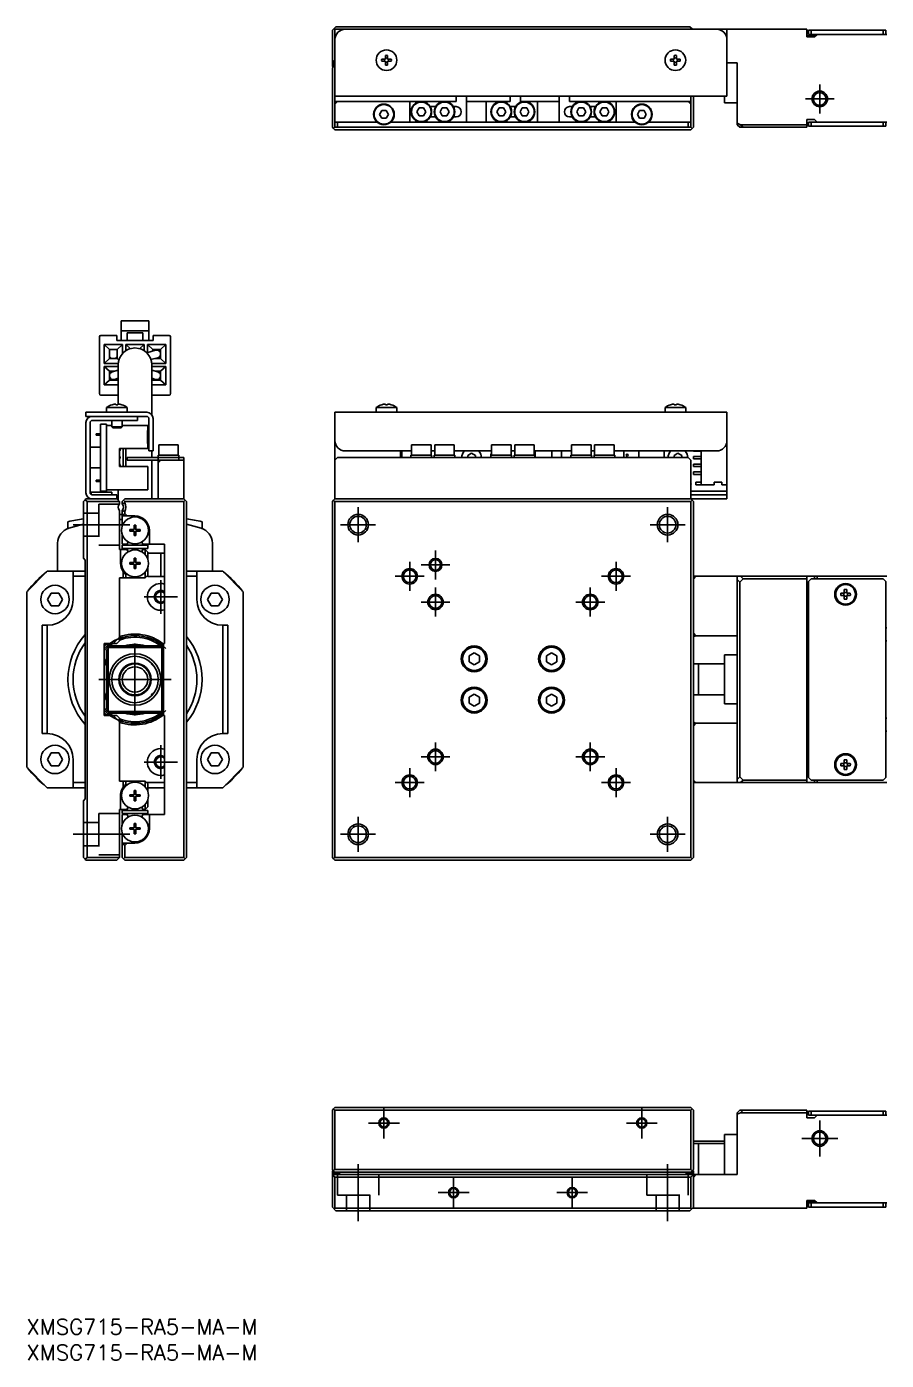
# Model space of a CAD drawing. Extents: x 0 to 782, y -8 to 262.
# Drawn here: x 0 to 166.7, y -8 to 250.5 of the extents above; entities that cross this region are included whole.
import ezdxf

# ---------------------------------------------------------------- set-up
doc = ezdxf.new("R2010")
doc.units = 0
doc.header["$LTSCALE"] = 0.5
doc.linetypes.add('CENTER', pattern=[50.8, 31.75, -6.35, 6.35, -6.35])
doc.linetypes.add('DASHED', pattern=[19.05, 12.7, -6.35])
for name, color, linetype in [('MSM_CENTER', 1, 'CENTER'), ('MSM_CONTINUOUS', 7, 'CONTINUOUS'), ('MSM_DASHED', 4, 'DASHED'), ('MSM_NARROW', 5, 'CONTINUOUS'), ('MSM_PART_NUMBER', 7, 'CONTINUOUS')]:
    doc.layers.add(name, color=color, linetype=linetype)
doc.styles.get("Standard").update_dxf_attribs({"font": 'txt.shx', "height": 1, "bigfont": 'bigfont.shx'})

# ---------------------------------------------------------------- blocks, each defined once
blk = doc.blocks.new('*U2')
at = {"layer": 'MSM_PART_NUMBER'}
blk.add_text('XMSG715-RA5-MA-M', height=3, dxfattribs=at).set_placement((0, -3))
blk = doc.blocks.new('*U3')
at = {"layer": 'MSM_PART_NUMBER'}
blk.add_text('XMSG715-RA5-MA-M', height=3, dxfattribs=at).set_placement((0, -8))

msp = doc.modelspace()

# ---------------------------------------------------------------- linework, layer by layer
at = {"layer": 'MSM_CENTER'}
for p, q in [((153.76, 233.7), (153.76, 239.3)), ((150.96, 236.5), (156.56, 236.5)), ((64.26, 150.57), (64.26, 157.37)), ((124.26, 150.57), (124.26, 157.37)), ((20, 153.97), (9, 153.97)), ((60.86, 153.97), (67.66, 153.97)), ((120.86, 153.97), (127.66, 153.97)), ((79.26, 143.37), (79.26, 148.97)), ((74.26, 141.17), (74.26, 146.77)), ((76.46, 146.17), (82.06, 146.17)), ((114.26, 141.17), (114.26, 146.77)), ((26, 136.72), (26, 143.22)), ((71.46, 143.97), (77.06, 143.97)), ((111.46, 143.97), (117.06, 143.97)), ((22.75, 139.97), (29.25, 139.97)), ((79.26, 136.17), (79.26, 141.77)), ((109.26, 136.17), (109.26, 141.77)), ((76.46, 138.97), (82.06, 138.97)), ((106.46, 138.97), (112.06, 138.97)), ((21, 116.97), (21, 130.97)), ((14, 123.97), (28, 123.97)), ((26, 104.72), (26, 111.22)), ((79.26, 106.17), (79.26, 111.77)), ((109.26, 106.17), (109.26, 111.77)), ((76.46, 108.97), (82.06, 108.97)), ((106.46, 108.97), (112.06, 108.97)), ((22.75, 107.97), (29.25, 107.97)), ((74.26, 101.17), (74.26, 106.77)), ((114.26, 101.17), (114.26, 106.77)), ((71.46, 103.97), (77.06, 103.97)), ((111.46, 103.97), (117.06, 103.97)), ((64.26, 90.57), (64.26, 97.37)), ((124.26, 90.57), (124.26, 97.37)), ((20, 93.97), (9, 93.97)), ((60.86, 93.97), (67.66, 93.97)), ((120.86, 93.97), (127.66, 93.97)), ((69.26, 41), (69.26, 35)), ((119.26, 41), (119.26, 35)), ((66.26, 38), (72.26, 38)), ((116.26, 38), (122.26, 38)), ((153.76, 31.5), (153.76, 38.5)), ((150.26, 35), (157.26, 35)), ((64.26, 19), (64.26, 30)), ((124.26, 30), (124.26, 19)), ((82.76, 27.5), (82.76, 21.5)), ((105.76, 27.5), (105.76, 21.5)), ((79.76, 24.5), (85.76, 24.5)), ((102.76, 24.5), (108.76, 24.5))]:
    msp.add_line(p, q, dxfattribs=at)
at = {"layer": 'MSM_CONTINUOUS'}
for p, q in [((59.96, 250.5), (59.26, 249.8)), ((59.26, 249.8), (59.26, 242.8)), ((59.76, 250), (59.61, 250.15)), ((59.76, 231), (59.76, 250)), ((59.76, 250), (151.26, 250)), ((59.96, 250.5), (128.56, 250.5)), ((129.06, 250), (128.56, 250.5)), ((128.91, 250.15), (128.76, 250)), ((135.76, 250), (135.76, 237)), ((151.26, 250), (151.26, 248.5)), ((153.01, 248.75), (151.26, 248.75)), ((151.26, 248.5), (152.76, 248.5)), ((151.56, 249), (151.56, 249.8)), ((151.56, 249.8), (166.56, 249.8)), ((166.76, 249), (151.56, 249)), ((152.06, 249.8), (152.06, 249)), ((153.26, 249), (152.76, 248.5)), ((166.06, 249), (166.06, 249.8)), ((166.56, 249.8), (166.56, 249)), ((59.26, 243.5), (59.76, 244)), ((59.76, 243.5), (59.26, 243.5)), ((59.26, 243.3), (59.76, 243.3)), ((59.76, 243), (59.26, 242.5)), ((59.76, 243.1), (59.66, 243.1)), ((68.83, 244.2), (69.56, 244.2)), ((69.56, 243.8), (68.83, 243.8)), ((69.56, 244.2), (69.56, 244.93)), ((69.56, 243.07), (69.56, 243.8)), ((69.96, 244.93), (69.96, 244.2)), ((69.96, 244.2), (70.69, 244.2)), ((69.96, 243.8), (69.96, 243.07)), ((70.69, 243.8), (69.96, 243.8)), ((124.83, 244.2), (125.56, 244.2)), ((125.56, 243.8), (124.83, 243.8)), ((125.56, 244.2), (125.56, 244.93)), ((125.56, 243.07), (125.56, 243.8)), ((125.96, 244.93), (125.96, 244.2)), ((125.96, 244.2), (126.69, 244.2)), ((125.96, 243.8), (125.96, 243.07)), ((126.69, 243.8), (125.96, 243.8)), ((137.76, 243.5), (135.76, 243.5)), ((137.76, 231.5), (137.76, 243.5)), ((59.36, 242.7), (59.26, 242.8)), ((59.26, 231), (59.26, 242.5)), ((59.36, 242.6), (59.36, 242.8)), ((59.76, 242.5), (59.51, 242.75)), ((135.76, 237), (59.76, 237)), ((59.76, 235.5), (60.26, 236)), ((83.26, 236), (59.76, 236)), ((74.26, 232), (74.26, 236)), ((83.26, 236), (83.26, 237)), ((85.26, 237), (85.26, 232)), ((93.76, 236), (85.26, 236)), ((89.06, 236), (89.06, 232)), ((93.76, 236), (93.76, 237)), ((95.76, 237), (95.76, 236)), ((95.76, 236), (103.26, 236)), ((99.06, 232), (99.06, 236)), ((103.26, 237), (103.26, 232)), ((105.26, 237), (105.26, 236)), ((105.26, 236), (128.76, 236)), ((114.26, 232), (114.26, 236)), ((128.26, 236), (128.76, 235.5)), ((128.76, 237), (128.76, 231)), ((129.26, 237), (129.26, 231)), ((135.26, 235.75), (135.26, 237)), ((135.26, 235.75), (137.76, 235.75)), ((68.4, 233.5), (68.83, 234.25)), ((68.83, 232.75), (68.4, 233.5)), ((68.83, 234.25), (69.7, 234.25)), ((69.7, 232.75), (68.83, 232.75)), ((69.7, 234.25), (70.13, 233.5)), ((70.13, 233.5), (69.7, 232.75)), ((75.65, 234), (76.08, 234.75)), ((76.08, 233.25), (75.65, 234)), ((76.08, 234.75), (76.95, 234.75)), ((76.95, 233.25), (76.08, 233.25)), ((76.95, 234.75), (77.38, 234)), ((77.38, 234), (76.95, 233.25)), ((79.28, 235), (78.24, 235)), ((78.24, 233), (79.28, 233)), ((80.15, 234), (80.58, 234.75)), ((80.58, 233.25), (80.15, 234)), ((80.58, 234.75), (81.45, 234.75)), ((81.45, 233.25), (80.58, 233.25)), ((81.45, 234.75), (81.88, 234)), ((81.88, 234), (81.45, 233.25)), ((83.26, 235), (82.74, 235)), ((82.74, 233), (83.26, 233)), ((91.15, 234), (91.58, 234.75)), ((91.58, 233.25), (91.15, 234)), ((91.58, 234.75), (92.45, 234.75)), ((92.45, 233.25), (91.58, 233.25)), ((92.45, 234.75), (92.88, 234)), ((92.88, 234), (92.45, 233.25)), ((94.78, 235), (93.74, 235)), ((93.74, 233), (94.78, 233)), ((95.65, 234), (96.08, 234.75)), ((96.08, 233.25), (95.65, 234)), ((96.08, 234.75), (96.95, 234.75)), ((96.95, 233.25), (96.08, 233.25)), ((96.95, 234.75), (97.38, 234)), ((97.38, 234), (96.95, 233.25)), ((105.78, 235), (105.26, 235)), ((105.26, 233), (105.78, 233)), ((106.65, 234), (107.08, 234.75)), ((107.08, 233.25), (106.65, 234)), ((107.08, 234.75), (107.95, 234.75)), ((107.95, 233.25), (107.08, 233.25)), ((107.95, 234.75), (108.38, 234)), ((108.38, 234), (107.95, 233.25)), ((110.28, 235), (109.24, 235)), ((109.24, 233), (110.28, 233)), ((111.15, 234), (111.58, 234.75)), ((111.58, 233.25), (111.15, 234)), ((111.58, 234.75), (112.45, 234.75)), ((112.45, 233.25), (111.58, 233.25)), ((112.45, 234.75), (112.88, 234)), ((112.88, 234), (112.45, 233.25)), ((118.4, 233.5), (118.83, 234.25)), ((118.83, 232.75), (118.4, 233.5)), ((118.83, 234.25), (119.7, 234.25)), ((119.7, 232.75), (118.83, 232.75)), ((119.7, 234.25), (120.13, 233.5)), ((120.13, 233.5), (119.7, 232.75)), ((59.26, 231), (59.51, 230.75)), ((59.51, 230.75), (59.76, 231)), ((59.51, 230.75), (59.76, 230.5)), ((59.76, 232), (67.94, 232)), ((128.76, 231), (59.76, 231)), ((128.76, 230.5), (59.76, 230.5)), ((60.26, 232), (60.26, 231)), ((70.59, 232), (117.94, 232)), ((120.59, 232), (128.76, 232)), ((128.26, 231), (128.26, 232)), ((128.76, 231), (129.01, 230.75)), ((128.76, 230.5), (129.26, 231)), ((137.76, 231.81), (138.38, 231.5)), ((138.26, 231), (137.76, 231.5)), ((151.26, 231), (138.26, 231)), ((138.38, 231.5), (151.26, 231.5)), ((138.38, 231.5), (138.88, 231)), ((152.76, 232.5), (151.26, 232.5)), ((151.26, 232.5), (151.26, 231)), ((151.56, 231.2), (151.56, 232)), ((151.56, 232), (166.76, 232)), ((166.56, 231.2), (151.56, 231.2)), ((152.06, 232), (152.06, 231.2)), ((152.76, 232.5), (153.26, 232)), ((166.06, 231.2), (166.06, 232)), ((166.56, 232), (166.56, 231.2)), ((23.7, 193.47), (18.3, 193.47)), ((18.3, 193.47), (18.3, 189.67)), ((23.7, 191.56), (18.3, 191.56)), ((23.7, 193.47), (23.7, 189.67)), ((14.1, 190.37), (14.1, 179.37)), ((14.4, 190.67), (17.5, 190.67)), ((18.6, 188.87), (15, 188.87)), ((15, 188.87), (15, 185.22)), ((16.05, 187.92), (15, 188.87)), ((17.5, 190.67), (17.5, 189.67)), ((24.5, 189.67), (17.5, 189.67)), ((17.55, 187.92), (18.6, 188.87)), ((18.6, 187.17), (18.6, 188.87)), ((22.8, 188.87), (19.2, 188.87)), ((20.07, 188.09), (19.2, 188.87)), ((19.2, 188.87), (19.2, 187.68)), ((22.5, 191.17), (19.5, 191.17)), ((19.5, 189.67), (19.5, 191.17)), ((21.93, 188.09), (22.8, 188.87)), ((22.5, 189.67), (22.5, 191.17)), ((22.8, 187.68), (22.8, 188.87)), ((27, 188.87), (23.4, 188.87)), ((23.4, 188.87), (23.4, 187.32)), ((24.45, 187.92), (23.4, 188.87)), ((24.5, 189.67), (24.5, 190.67)), ((24.5, 190.67), (27.6, 190.67)), ((25.95, 187.92), (27, 188.87)), ((27, 185.22), (27, 188.87)), ((27.9, 179.37), (27.9, 190.37)), ((16.05, 186.17), (15, 185.22)), ((16.05, 187.92), (17.55, 187.92)), ((16.05, 187.92), (16.05, 186.17)), ((16.42, 186.17), (16.05, 186.55)), ((16.05, 186.17), (17.55, 186.17)), ((17.55, 186.55), (17.17, 186.17)), ((17.55, 186.17), (17.55, 187.92)), ((17.55, 186.17), (17.88, 185.88)), ((25, 187.77), (23.28, 187.29)), ((24.1, 185.96), (25.4, 186.33)), ((24.45, 187.62), (24.45, 187.92)), ((24.45, 187.92), (25.95, 187.92)), ((25.95, 186.17), (24.86, 186.17)), ((25.95, 186.55), (25.57, 186.17)), ((25.95, 186.17), (25.95, 187.92)), ((25.95, 186.17), (27, 185.22)), ((15, 185.22), (17.76, 185.22)), ((15, 184.62), (15, 181.07)), ((16.05, 183.72), (15, 184.62)), ((17.75, 184.62), (15, 184.62)), ((16.05, 183.72), (16.05, 181.97)), ((16.05, 183.72), (17.11, 183.72)), ((17.75, 183.91), (16.59, 183.57)), ((17.75, 184.97), (17.75, 177.36)), ((24.27, 186.01), (24.12, 185.88)), ((24.24, 185.22), (27, 185.22)), ((24.25, 175.31), (24.25, 184.97)), ((27, 184.62), (24.25, 184.62)), ((25.41, 183.57), (24.25, 183.91)), ((24.89, 183.72), (25.95, 183.72)), ((25.95, 183.72), (27, 184.62)), ((25.95, 181.97), (25.95, 183.72)), ((27, 181.07), (27, 184.62)), ((16.05, 181.97), (15, 181.07)), ((15, 181.07), (17.75, 181.07)), ((16.42, 181.97), (16.05, 182.35)), ((16.05, 181.97), (17.55, 181.97)), ((17.01, 182.13), (17.75, 182.35)), ((17.46, 182.26), (17.17, 181.97)), ((17.55, 181.97), (17.55, 182.29)), ((17.55, 181.97), (17.75, 181.8)), ((24.25, 182.35), (24.99, 182.13)), ((24.45, 181.97), (24.25, 181.8)), ((24.25, 181.07), (27, 181.07)), ((24.45, 182.29), (24.45, 181.97)), ((24.45, 181.97), (25.95, 181.97)), ((24.82, 181.97), (24.54, 182.26)), ((25.95, 182.35), (25.57, 181.97)), ((25.95, 181.97), (27, 181.07)), ((17.75, 179.07), (14.4, 179.07)), ((27.6, 179.07), (24.25, 179.07)), ((19.5, 176.67), (15.5, 176.67)), ((15.5, 176.67), (15.5, 175.77)), ((16.57, 177.23), (16.55, 177.23)), ((17.3, 177.23), (17.3, 177.36)), ((17.7, 177.23), (17.3, 177.23)), ((17.7, 177.36), (17.7, 177.23)), ((18.45, 177.23), (18.43, 177.23)), ((19.5, 175.77), (19.5, 176.67)), ((71.76, 176.67), (67.76, 176.67)), ((67.76, 176.67), (67.76, 175.77)), ((68.83, 177.23), (68.81, 177.23)), ((69.56, 177.23), (69.56, 177.36)), ((69.96, 177.23), (69.56, 177.23)), ((69.96, 177.36), (69.96, 177.23)), ((70.71, 177.23), (70.69, 177.23)), ((71.76, 175.77), (71.76, 176.67)), ((127.76, 176.67), (123.76, 176.67)), ((123.76, 176.67), (123.76, 175.77)), ((124.83, 177.23), (124.81, 177.23)), ((125.56, 177.23), (125.56, 177.36)), ((125.96, 177.23), (125.56, 177.23)), ((125.96, 177.36), (125.96, 177.23)), ((126.71, 177.23), (126.69, 177.23)), ((127.76, 175.77), (127.76, 176.67)), ((11.5, 174.97), (11.5, 175.77)), ((11.5, 175.77), (23.3, 175.77)), ((23.2, 174.97), (11.5, 174.97)), ((11.5, 173.77), (11.5, 160.17)), ((12.3, 173.77), (12.3, 160.17)), ((12.7, 174.17), (21.5, 174.17)), ((14.3, 173.47), (15.5, 173.47)), ((14.3, 160.47), (14.3, 173.47)), ((15.5, 160.47), (15.5, 173.47)), ((16.5, 173.22), (15.5, 173.22)), ((16.5, 174.17), (16.5, 172.97)), ((18.5, 172.97), (18.5, 174.17)), ((23.5, 173.22), (18.5, 173.22)), ((21.5, 174.97), (21.5, 174.17)), ((23.5, 172.22), (23.5, 173.22)), ((23.7, 168.27), (23.7, 174.47)), ((24.5, 174.57), (24.5, 168.27)), ((59.76, 175.77), (59.76, 158.97)), ((59.76, 175.77), (135.76, 175.77)), ((135.76, 175.77), (135.76, 158.97)), ((14.3, 171.6), (13.5, 171.6)), ((13.5, 171.6), (13.5, 171.35)), ((14.3, 171.35), (13.5, 171.35)), ((16.5, 172.97), (18.5, 172.97)), ((16.5, 172.97), (16.7, 172.77)), ((18.3, 172.77), (16.7, 172.77)), ((18.3, 172.77), (18.5, 172.97)), ((23.5, 172.22), (23.4, 172.22)), ((23.4, 169.72), (23.4, 172.22)), ((23.4, 171.42), (23.5, 171.42)), ((23.4, 171.05), (23.5, 171.05)), ((23.4, 170.9), (23.5, 170.9)), ((23.5, 170.52), (23.5, 171.42)), ((14.3, 168.97), (12.3, 168.97)), ((18, 165.22), (18, 168.72)), ((18, 168.72), (23.5, 168.72)), ((18.7, 168.72), (18.7, 165.22)), ((19.2, 168.72), (19.2, 165.22)), ((23.4, 170.52), (23.5, 170.52)), ((23.5, 169.72), (23.4, 169.72)), ((23.5, 168.72), (23.5, 169.72)), ((24.5, 168.27), (23.7, 168.27)), ((24.25, 166.97), (24.25, 168.27)), ((29.4, 169.47), (25.6, 169.47)), ((25.6, 169.47), (25.6, 167.47)), ((29.4, 167.47), (29.4, 169.47)), ((74.61, 168.27), (61.76, 168.27)), ((72.46, 166.97), (72.46, 168.27)), ((72.76, 166.97), (72.76, 168.27)), ((78.41, 169.47), (74.61, 169.47)), ((74.61, 169.47), (74.61, 167.47)), ((78.41, 167.47), (78.41, 169.47)), ((79.11, 168.27), (78.41, 168.27)), ((82.91, 169.47), (79.11, 169.47)), ((79.11, 169.47), (79.11, 167.47)), ((82.91, 167.47), (82.91, 169.47)), ((90.11, 168.27), (82.91, 168.27)), ((93.91, 169.47), (90.11, 169.47)), ((90.11, 169.47), (90.11, 167.47)), ((93.91, 167.47), (93.91, 169.47)), ((94.61, 168.27), (93.91, 168.27)), ((98.41, 169.47), (94.61, 169.47)), ((94.61, 169.47), (94.61, 167.47)), ((98.41, 167.47), (98.41, 169.47)), ((105.61, 168.27), (98.41, 168.27)), ((98.6, 168.27), (98.6, 166.97)), ((101.8, 166.97), (101.8, 168.27)), ((103.68, 168.27), (103.68, 166.97)), ((109.41, 169.47), (105.61, 169.47)), ((105.61, 169.47), (105.61, 167.47)), ((109.41, 167.47), (109.41, 169.47)), ((110.11, 168.27), (109.41, 168.27)), ((113.91, 169.47), (110.11, 169.47)), ((110.11, 169.47), (110.11, 167.47)), ((113.91, 167.47), (113.91, 169.47)), ((133.76, 168.27), (113.91, 168.27)), ((115.76, 166.97), (115.76, 168.27)), ((118.71, 166.97), (118.71, 168.27)), ((123.61, 168.27), (123.61, 166.97)), ((129.26, 168.22), (129.26, 168.27)), ((129.26, 168.22), (130.76, 168.22)), ((130.76, 168.27), (130.76, 161.72)), ((19.5, 166.47), (19.5, 166.97)), ((29.5, 166.97), (19.5, 166.97)), ((19.5, 166.47), (30.5, 166.47)), ((24.25, 158.97), (24.25, 166.47)), ((25.5, 167.47), (25.5, 158.97)), ((25.5, 167.47), (29.5, 167.47)), ((25.5, 165.97), (26, 166.47)), ((29.5, 166.47), (29.5, 167.47)), ((29.5, 166.97), (30.5, 166.97)), ((30.5, 166.97), (30.5, 158.97)), ((60.26, 166.97), (59.76, 166.47)), ((60.26, 166.97), (128.26, 166.97)), ((74.51, 167.47), (78.51, 167.47)), ((74.51, 167.47), (74.51, 166.97)), ((78.51, 166.97), (78.51, 167.47)), ((79.01, 167.47), (83.01, 167.47)), ((79.01, 167.47), (79.01, 166.97)), ((83.01, 166.97), (83.01, 167.47)), ((85.51, 167.41), (86.26, 167.84)), ((85.51, 166.97), (85.51, 167.41)), ((86.26, 167.84), (87.01, 167.41)), ((87.01, 167.41), (87.01, 166.97)), ((90.01, 167.47), (94.01, 167.47)), ((90.01, 167.47), (90.01, 166.97)), ((94.01, 166.97), (94.01, 167.47)), ((94.51, 167.47), (98.51, 167.47)), ((94.51, 167.47), (94.51, 166.97)), ((98.51, 166.97), (98.51, 167.47)), ((105.51, 167.47), (109.51, 167.47)), ((105.51, 167.47), (105.51, 166.97)), ((109.51, 166.97), (109.51, 167.47)), ((110.01, 167.47), (114.01, 167.47)), ((110.01, 167.47), (110.01, 166.97)), ((114.01, 166.97), (114.01, 167.47)), ((125.51, 167.41), (126.26, 167.84)), ((125.51, 166.97), (125.51, 167.41)), ((126.26, 167.84), (127.01, 167.41)), ((127.01, 167.41), (127.01, 166.97)), ((128.76, 166.47), (128.26, 166.97)), ((128.76, 166.47), (128.76, 158.97)), ((129.26, 166.72), (129.26, 167.22)), ((130.76, 167.22), (129.26, 167.22)), ((129.26, 166.72), (130.76, 166.72)), ((129.26, 165.22), (129.26, 165.72)), ((130.76, 165.72), (129.26, 165.72)), ((12.3, 164.97), (14.3, 164.97)), ((23.5, 165.22), (18, 165.22)), ((23.5, 160.72), (23.5, 165.22)), ((129.26, 165.22), (130.76, 165.22)), ((129.26, 163.72), (129.26, 164.22)), ((130.76, 164.22), (129.26, 164.22)), ((129.26, 163.72), (130.76, 163.72)), ((12.5, 160.27), (16.5, 160.27)), ((12.5, 160.27), (12.5, 159.83)), ((13.5, 162.6), (13.5, 162.35)), ((14.3, 162.6), (13.5, 162.6)), ((14.3, 162.35), (13.5, 162.35)), ((14.3, 160.47), (15.5, 160.47)), ((15.5, 160.72), (23.5, 160.72)), ((16.5, 159.77), (16.5, 160.27)), ((17.75, 160.72), (17.75, 158.72)), ((135.76, 160.47), (128.76, 160.47)), ((129.76, 161.72), (129.76, 162.22)), ((130.76, 162.22), (129.76, 162.22)), ((129.76, 161.72), (133.26, 161.72)), ((133.26, 162.22), (134.76, 162.22)), ((133.26, 161.72), (133.26, 162.22)), ((134.76, 161.72), (134.76, 162.22)), ((134.76, 161.72), (135.76, 161.72)), ((11, 158.47), (11.35, 158.82)), ((11, 147.47), (11, 158.47)), ((11.5, 158.97), (11.35, 158.82)), ((11.35, 158.82), (11.7, 158.47)), ((11.5, 158.97), (17.5, 158.97)), ((11.7, 158.47), (11.7, 89.47)), ((18, 158.47), (11.7, 158.47)), ((12.7, 159.77), (17.5, 159.77)), ((17.5, 159.77), (17.5, 158.97)), ((18, 158.47), (17.5, 158.97)), ((18, 158.47), (18, 158.04)), ((18.5, 158.47), (19, 158.97)), ((18.5, 158.04), (18.5, 158.47)), ((19, 158.2), (18.5, 158.04)), ((18.75, 158.72), (19, 158.47)), ((19, 158.97), (30.5, 158.97)), ((19, 158.47), (19, 158.2)), ((30.5, 158.47), (19, 158.47)), ((30.75, 158.72), (30.5, 158.97)), ((30.5, 158.47), (30.75, 158.72)), ((30.5, 89.47), (30.5, 158.47)), ((30.75, 158.72), (31, 158.47)), ((31, 158.47), (31, 89.47)), ((59.26, 158.47), (59.51, 158.72)), ((59.26, 89.47), (59.26, 158.47)), ((59.51, 158.72), (59.76, 158.97)), ((59.51, 158.72), (59.76, 158.47)), ((59.76, 158.97), (135.76, 158.97)), ((59.76, 158.47), (59.76, 89.47)), ((128.76, 158.47), (59.76, 158.47)), ((135.76, 159.77), (128.76, 159.77)), ((128.76, 158.97), (129.26, 158.47)), ((128.76, 158.47), (129.01, 158.72)), ((128.76, 89.47), (128.76, 158.47)), ((129.26, 158.47), (129.26, 89.47)), ((18, 156.71), (18, 149.17)), ((18, 155.97), (18.5, 155.97)), ((19, 156.54), (18.5, 156.71)), ((18.5, 156.71), (18.5, 153.59)), ((21, 155.67), (18.5, 155.67)), ((19, 156.17), (18.65, 155.67)), ((19, 156.54), (19, 156.17)), ((19.5, 155.67), (19, 156.17)), ((8, 154.54), (8, 153.22)), ((11, 154.09), (8.17, 153.28)), ((18.5, 154.97), (18, 154.97)), ((20, 153.02), (20.79, 153.02)), ((20, 153.02), (20, 152.73)), ((20, 152.73), (20.79, 152.73)), ((20.53, 152.73), (20.53, 153.02)), ((20.85, 153.87), (21.14, 153.87)), ((20.85, 153.08), (20.85, 153.87)), ((21.14, 153.34), (20.85, 153.34)), ((20.85, 151.87), (20.85, 152.67)), ((21.14, 153.08), (21.14, 153.87)), ((21.14, 151.87), (21.14, 152.67)), ((21.2, 153.02), (22, 153.02)), ((21.2, 152.73), (22, 152.73)), ((21.47, 152.73), (21.47, 153.02)), ((22, 153.02), (22, 152.73)), ((23.8, 152.87), (23.8, 150.17)), ((33.83, 153.28), (31, 154.09)), ((34, 153.22), (34, 154.54)), ((6, 150.39), (6, 144.97)), ((18.5, 152.16), (18.5, 150.17)), ((18.5, 150.17), (19.45, 150.17)), ((18.5, 149.37), (18.5, 149.97)), ((23.5, 149.97), (18.5, 149.97)), ((19.45, 150.17), (19.6, 150.43)), ((20.85, 152.4), (21.14, 152.4)), ((20.85, 151.87), (21.14, 151.87)), ((22.4, 150.43), (22.55, 150.17)), ((22.55, 150.17), (26.7, 150.17)), ((23.5, 149.37), (23.5, 149.97)), ((26.7, 150.17), (26.7, 130.97)), ((36, 144.97), (36, 150.39)), ((11.35, 147.12), (11, 147.47)), ((19.45, 149.17), (18, 149.17)), ((18.2, 146.47), (18.2, 149.17)), ((23.5, 149.37), (18.5, 149.37)), ((19.45, 149.17), (19.58, 148.95)), ((20.85, 147.47), (21.14, 147.47)), ((20.85, 146.68), (20.85, 147.47)), ((21.14, 146.68), (21.14, 147.47)), ((22.55, 149.17), (22.42, 148.95)), ((22.55, 149.17), (23, 149.17)), ((23, 148.14), (23, 149.17)), ((23.5, 148.67), (23, 149.17)), ((23.5, 148.67), (23.5, 147.19)), ((26.7, 148.42), (23.5, 148.42)), ((26, 143.92), (26, 148.42)), ((4, 144.97), (0, 140.97)), ((4, 144.97), (11.35, 144.97)), ((9, 144.97), (9, 139.47)), ((11.35, 100.82), (11.35, 147.12)), ((18.7, 143.67), (18.7, 144.88)), ((20, 146.62), (20.79, 146.62)), ((20, 146.62), (20, 146.33)), ((20, 146.33), (20.79, 146.33)), ((20.53, 146.33), (20.53, 146.62)), ((21.14, 146.94), (20.85, 146.94)), ((20.85, 145.47), (20.85, 146.27)), ((20.85, 146), (21.14, 146)), ((20.85, 145.47), (21.14, 145.47)), ((21.14, 145.47), (21.14, 146.27)), ((21.2, 146.62), (22, 146.62)), ((21.2, 146.33), (22, 146.33)), ((21.47, 146.33), (21.47, 146.62)), ((22, 146.62), (22, 146.33)), ((23, 143.67), (23, 144.81)), ((23.5, 145.76), (23.5, 143.92)), ((31, 144.97), (38, 144.97)), ((33, 144.97), (33, 139.47)), ((42, 140.97), (38, 144.97)), ((11.35, 143.97), (9, 143.97)), ((23, 143.67), (18, 143.67)), ((18, 143.67), (18, 131.47)), ((19.2, 144.33), (19.2, 143.67)), ((23, 143.67), (23.5, 144.17)), ((23.5, 143.97), (23.3, 143.97)), ((23.5, 143.92), (26.7, 143.92)), ((33, 143.97), (31, 143.97)), ((129.26, 143.47), (129.76, 143.97)), ((166.76, 143.97), (129.26, 143.97)), ((137.76, 103.97), (137.76, 143.97)), ((138.26, 142.86), (137.76, 143.36)), ((138.88, 143.47), (138.26, 142.86)), ((138.26, 142.86), (138.26, 105.09)), ((138.38, 143.97), (138.88, 143.47)), ((151.26, 143.47), (138.88, 143.47)), ((151.26, 143.97), (151.26, 103.97)), ((152.06, 143.47), (151.56, 142.97)), ((151.56, 142.97), (151.56, 104.97)), ((166.06, 143.47), (152.06, 143.47)), ((152.76, 143.47), (152.76, 143.97)), ((153.26, 143.97), (153.26, 143.47)), ((166.56, 142.97), (166.06, 143.47)), ((166.56, 104.97), (166.56, 142.97)), ((0, 140.97), (0, 106.97)), ((4.06, 139.47), (4.78, 140.72)), ((4.78, 140.72), (6.22, 140.72)), ((6.22, 140.72), (6.94, 139.47)), ((35.06, 139.47), (35.78, 140.72)), ((35.78, 140.72), (37.22, 140.72)), ((37.22, 140.72), (37.94, 139.47)), ((42, 106.97), (42, 140.97)), ((158.52, 140.71), (157.84, 140.71)), ((157.84, 140.23), (158.52, 140.23)), ((158.52, 141.39), (158.52, 140.71)), ((158.52, 140.23), (158.52, 139.55)), ((159, 140.71), (159, 141.39)), ((159.68, 140.71), (159, 140.71)), ((159, 139.55), (159, 140.23)), ((159, 140.23), (159.68, 140.23)), ((4.78, 138.22), (4.06, 139.47)), ((6.22, 138.22), (4.78, 138.22)), ((6.94, 139.47), (6.22, 138.22)), ((35.78, 138.22), (35.06, 139.47)), ((37.22, 138.22), (35.78, 138.22)), ((37.94, 139.47), (37.22, 138.22)), ((3, 113.47), (3, 134.47)), ((3, 134.47), (4, 134.47)), ((4, 134.47), (4, 113.47)), ((38, 113.47), (38, 134.47)), ((38, 134.47), (39, 134.47)), ((39, 134.47), (39, 113.47)), ((16.79, 130.97), (18, 132.18)), ((129.76, 132.46), (129.26, 132.96)), ((137.76, 132.46), (129.76, 132.46)), ((151.56, 133.97), (151.26, 133.97)), ((151.26, 132.22), (151.56, 132.22)), ((166.76, 133.97), (166.56, 133.97)), ((17.5, 130.97), (15, 130.97)), ((15, 130.97), (15, 116.97)), ((15.5, 129.67), (15.8, 129.97)), ((15.5, 118.27), (15.5, 129.67)), ((16, 130.17), (15.8, 129.97)), ((15.8, 129.97), (15.8, 117.97)), ((16, 130.17), (16.3, 130.47)), ((26, 130.17), (16, 130.17)), ((16.3, 130.47), (25.7, 130.47)), ((18, 131.47), (17.5, 130.97)), ((25.7, 130.47), (26, 130.17)), ((26.2, 129.97), (26, 130.17)), ((26.2, 117.97), (26.2, 129.97)), ((26.2, 129.97), (26.5, 129.67)), ((26.5, 130.97), (26.5, 116.97)), ((26.7, 130.97), (26.5, 130.97)), ((166.76, 131.47), (166.56, 131.47)), ((24.2, 126.95), (24.2, 127.14)), ((24.2, 126.95), (24.42, 126.72)), ((24.42, 126.89), (24.42, 126.72)), ((24.42, 126.72), (24.56, 126.72)), ((24.56, 126.72), (24.56, 126.72)), ((85.76, 128.55), (86.76, 129.13)), ((85.76, 127.4), (85.76, 128.55)), ((86.76, 126.82), (85.76, 127.4)), ((86.76, 129.13), (87.76, 128.55)), ((87.76, 127.4), (86.76, 126.82)), ((87.76, 128.55), (87.76, 127.4)), ((100.76, 128.55), (101.76, 129.13)), ((100.76, 127.4), (100.76, 128.55)), ((101.76, 126.82), (100.76, 127.4)), ((101.76, 129.13), (102.76, 128.55)), ((102.76, 127.4), (101.76, 126.82)), ((102.76, 128.55), (102.76, 127.4)), ((135.26, 126.97), (129.26, 126.97)), ((130.26, 120.97), (130.26, 126.97)), ((135.26, 119.22), (135.26, 128.72)), ((137.76, 128.72), (135.26, 128.72)), ((151.46, 128.97), (151.26, 128.77)), ((151.46, 128.97), (151.46, 118.97)), ((151.56, 128.97), (151.46, 128.97)), ((18.03, 122.91), (18.03, 122.91)), ((23.96, 122.91), (23.96, 122.91)), ((19.56, 121.17), (19.62, 121.17)), ((19.69, 121.11), (19.62, 121.17)), ((22.37, 121.17), (22.31, 121.11)), ((22.37, 121.17), (22.44, 121.17)), ((24.42, 121.22), (24.2, 121)), ((24.2, 120.81), (24.2, 121)), ((24.42, 121.22), (24.42, 121.06)), ((24.56, 121.22), (24.42, 121.22)), ((85.76, 120.55), (86.76, 121.13)), ((85.76, 119.4), (85.76, 120.55)), ((86.76, 118.82), (85.76, 119.4)), ((86.76, 121.13), (87.76, 120.55)), ((87.76, 119.4), (86.76, 118.82)), ((87.76, 120.55), (87.76, 119.4)), ((100.76, 120.55), (101.76, 121.13)), ((100.76, 119.4), (100.76, 120.55)), ((101.76, 118.82), (100.76, 119.4)), ((101.76, 121.13), (102.76, 120.55)), ((102.76, 119.4), (101.76, 118.82)), ((102.76, 120.55), (102.76, 119.4)), ((129.26, 120.97), (135.26, 120.97)), ((135.26, 119.22), (137.76, 119.22)), ((151.26, 119.17), (151.46, 118.97)), ((151.46, 118.97), (151.56, 118.97)), ((17.5, 116.97), (15, 116.97)), ((15.8, 117.97), (15.5, 118.27)), ((15.8, 117.97), (16, 117.77)), ((16, 117.77), (26, 117.77)), ((16.3, 117.47), (16, 117.77)), ((25.7, 117.47), (16.3, 117.47)), ((18, 115.77), (16.79, 116.97)), ((17.5, 116.97), (18, 116.47)), ((18, 116.47), (18, 104.27)), ((26, 117.77), (25.7, 117.47)), ((26, 117.77), (26.2, 117.97)), ((26.5, 118.27), (26.2, 117.97)), ((26.7, 116.97), (26.5, 116.97)), ((26.7, 116.97), (26.7, 97.77)), ((166.56, 116.47), (166.76, 116.47)), ((129.26, 114.99), (129.76, 115.49)), ((129.76, 115.49), (137.76, 115.49)), ((151.56, 115.72), (151.26, 115.72)), ((151.26, 113.97), (151.56, 113.97)), ((166.56, 113.97), (166.76, 113.97)), ((4, 113.47), (3, 113.47)), ((39, 113.47), (38, 113.47)), ((4.06, 108.47), (4.78, 109.72)), ((4.78, 109.72), (6.22, 109.72)), ((6.22, 109.72), (6.94, 108.47)), ((35.06, 108.47), (35.78, 109.72)), ((35.78, 109.72), (37.22, 109.72)), ((37.22, 109.72), (37.94, 108.47)), ((0, 106.97), (4, 102.97)), ((4.78, 107.22), (4.06, 108.47)), ((6.22, 107.22), (4.78, 107.22)), ((6.94, 108.47), (6.22, 107.22)), ((9, 102.97), (9, 108.47)), ((33, 108.47), (33, 102.97)), ((35.78, 107.22), (35.06, 108.47)), ((37.22, 107.22), (35.78, 107.22)), ((37.94, 108.47), (37.22, 107.22)), ((38, 102.97), (42, 106.97)), ((158.52, 107.71), (157.84, 107.71)), ((157.84, 107.23), (158.52, 107.23)), ((158.52, 108.39), (158.52, 107.71)), ((158.52, 107.23), (158.52, 106.55)), ((159, 107.71), (159, 108.39)), ((159.68, 107.71), (159, 107.71)), ((159, 107.23), (159.68, 107.23)), ((159, 106.55), (159, 107.23)), ((9, 103.97), (11.35, 103.97)), ((23, 104.27), (18, 104.27)), ((18.7, 103.07), (18.7, 104.27)), ((19.2, 104.27), (19.2, 103.62)), ((23, 103.14), (23, 104.27)), ((23.5, 103.77), (23, 104.27)), ((26.7, 103.97), (23.3, 103.97)), ((23.5, 103.77), (23.5, 102.19)), ((31, 103.97), (33, 103.97)), ((129.76, 103.97), (129.26, 104.47)), ((129.26, 103.97), (166.76, 103.97)), ((137.76, 104.59), (138.26, 105.09)), ((138.26, 105.09), (138.88, 104.47)), ((138.88, 104.47), (138.38, 103.97)), ((138.88, 104.47), (151.26, 104.47)), ((151.56, 104.97), (152.06, 104.47)), ((152.06, 104.47), (166.06, 104.47)), ((152.76, 103.97), (152.76, 104.47)), ((153.26, 104.47), (153.26, 103.97)), ((166.06, 104.47), (166.56, 104.97)), ((4, 102.97), (11.35, 102.97)), ((11, 100.47), (11.35, 100.82)), ((18.2, 101.47), (18.2, 98.77)), ((20, 101.62), (20.79, 101.62)), ((20, 101.62), (20, 101.33)), ((20, 101.33), (20.79, 101.33)), ((20.53, 101.33), (20.53, 101.62)), ((20.85, 102.47), (21.14, 102.47)), ((20.85, 101.68), (20.85, 102.47)), ((21.14, 101.94), (20.85, 101.94)), ((20.85, 100.47), (20.85, 101.27)), ((20.85, 101), (21.14, 101)), ((21.14, 101.68), (21.14, 102.47)), ((21.14, 100.47), (21.14, 101.27)), ((21.2, 101.62), (22, 101.62)), ((21.2, 101.33), (22, 101.33)), ((21.47, 101.33), (21.47, 101.62)), ((22, 101.62), (22, 101.33)), ((26.7, 102.97), (23.5, 102.97)), ((38, 102.97), (31, 102.97)), ((11, 89.47), (11, 100.47)), ((18, 98.77), (18, 89.47)), ((19.45, 98.77), (18, 98.77)), ((18.5, 97.97), (18.5, 98.57)), ((23.5, 98.57), (18.5, 98.57)), ((19.45, 98.77), (19.58, 99)), ((20.85, 100.47), (21.14, 100.47)), ((22.55, 98.77), (22.42, 99)), ((23, 98.77), (22.55, 98.77)), ((23, 98.77), (23, 99.81)), ((23, 98.77), (23.5, 99.27)), ((23.5, 100.76), (23.5, 99.27)), ((23.5, 97.97), (23.5, 98.57)), ((23.5, 97.97), (18.5, 97.97)), ((19.45, 97.77), (18.5, 97.77)), ((18.5, 97.77), (18.5, 95.79)), ((19.45, 97.77), (19.6, 97.51)), ((20.85, 96.07), (21.14, 96.07)), ((20.85, 95.28), (20.85, 96.07)), ((21.14, 95.28), (21.14, 96.07)), ((22.4, 97.51), (22.55, 97.77)), ((26.7, 97.77), (22.55, 97.77)), ((23.8, 97.77), (23.8, 95.07)), ((18.5, 89.47), (18.5, 94.36)), ((20, 95.22), (20.79, 95.22)), ((20, 95.22), (20, 94.93)), ((20, 94.93), (20.79, 94.93)), ((20.53, 94.93), (20.53, 95.22)), ((21.14, 95.54), (20.85, 95.54)), ((20.85, 94.07), (20.85, 94.87)), ((20.85, 94.6), (21.14, 94.6)), ((20.85, 94.07), (21.14, 94.07)), ((21.14, 94.07), (21.14, 94.87)), ((21.2, 95.22), (22, 95.22)), ((21.2, 94.93), (22, 94.93)), ((21.47, 94.93), (21.47, 95.22)), ((22, 95.22), (22, 94.93)), ((18.5, 92.27), (21, 92.27)), ((18.65, 92.27), (19, 91.77)), ((19, 91.77), (19.5, 92.27)), ((19, 91.77), (19, 89.47)), ((11.35, 89.12), (11, 89.47)), ((11.7, 89.47), (11.35, 89.12)), ((11.35, 89.12), (11.5, 88.97)), ((17.5, 88.97), (11.5, 88.97)), ((11.7, 89.47), (18, 89.47)), ((17.5, 88.97), (18, 89.47)), ((18.75, 89.22), (18.5, 89.47)), ((19, 89.47), (18.75, 89.22)), ((18.75, 89.22), (19, 88.97)), ((19, 89.47), (30.5, 89.47)), ((30.5, 88.97), (19, 88.97)), ((30.75, 89.22), (30.5, 89.47)), ((30.5, 88.97), (30.75, 89.22)), ((31, 89.47), (30.75, 89.22)), ((59.51, 89.22), (59.26, 89.47)), ((59.76, 89.47), (59.51, 89.22)), ((59.76, 88.97), (59.51, 89.22)), ((59.76, 89.47), (128.76, 89.47)), ((128.76, 88.97), (59.76, 88.97)), ((129.01, 89.22), (128.76, 89.47)), ((129.26, 89.47), (128.76, 88.97)), ((59.51, 40.75), (59.26, 40.5)), ((59.26, 29), (59.26, 40.5)), ((59.76, 41), (59.51, 40.75)), ((59.76, 40.5), (59.51, 40.75)), ((59.76, 41), (128.76, 41)), ((59.76, 40.5), (59.76, 29)), ((128.76, 40.5), (59.76, 40.5)), ((129.26, 40.5), (128.76, 41)), ((129.01, 40.75), (128.76, 40.5)), ((128.76, 29), (128.76, 40.5)), ((129.26, 40.5), (129.26, 29)), ((137.76, 40), (138.26, 40.5)), ((137.76, 40), (137.76, 28)), ((138.38, 40), (137.76, 39.69)), ((138.26, 40.5), (151.26, 40.5)), ((138.88, 40.5), (138.38, 40)), ((151.26, 40), (138.38, 40)), ((151.26, 40.5), (151.26, 39)), ((151.26, 39), (152.76, 39)), ((151.56, 39.5), (151.56, 40.3)), ((151.56, 40.3), (166.56, 40.3)), ((166.76, 39.5), (151.56, 39.5)), ((152.06, 40.3), (152.06, 39.5)), ((153.26, 39.5), (152.76, 39)), ((166.06, 39.5), (166.06, 40.3)), ((166.56, 40.3), (166.56, 39.5)), ((135.26, 34.5), (129.26, 34.5)), ((135.26, 34), (129.26, 34)), ((130.26, 28), (130.26, 34)), ((135.26, 28), (135.26, 35.75)), ((137.76, 35.75), (135.26, 35.75)), ((59.26, 29), (59.51, 28.75)), ((59.26, 28.7), (59.36, 28.8)), ((59.26, 21.7), (59.26, 28.7)), ((59.36, 28.7), (59.36, 28.9)), ((59.51, 28.75), (59.76, 29)), ((59.51, 28.75), (59.76, 28.5)), ((59.76, 29), (128.76, 29)), ((128.76, 28.5), (59.76, 28.5)), ((60.66, 28.5), (60.66, 28.2)), ((127.86, 28.5), (127.86, 28.2)), ((128.76, 29), (129.01, 28.75)), ((128.76, 28.5), (129.26, 29)), ((129.16, 28.9), (129.16, 28.7)), ((129.16, 28.8), (129.26, 28.7)), ((129.26, 28.7), (129.26, 21.5)), ((59.26, 28.2), (60.66, 28.2)), ((59.76, 27.5), (59.26, 28)), ((59.26, 28), (137.76, 28)), ((59.66, 28.4), (60.36, 28.4)), ((128.76, 27.5), (59.76, 27.5)), ((59.76, 27.5), (59.76, 21.5)), ((129.26, 28.2), (127.86, 28.2)), ((128.16, 28.4), (128.86, 28.4)), ((129.26, 28), (128.76, 27.5)), ((128.76, 21.5), (128.76, 27.5)), ((129.26, 27.5), (129.76, 28)), ((59.26, 21.7), (59.96, 21)), ((59.61, 21.35), (59.76, 21.5)), ((59.76, 21.5), (128.76, 21.5)), ((128.56, 21), (59.96, 21)), ((128.56, 21), (129.26, 21.7)), ((128.76, 21.5), (128.91, 21.35)), ((151.26, 21.5), (129.06, 21.5)), ((152.76, 23), (151.26, 23)), ((151.26, 21.5), (151.26, 23)), ((151.26, 22.75), (153.01, 22.75)), ((151.56, 21.7), (151.56, 22.5)), ((151.56, 22.5), (166.76, 22.5)), ((166.56, 21.7), (151.56, 21.7)), ((152.06, 22.5), (152.06, 21.7)), ((152.76, 23), (153.26, 22.5)), ((166.06, 21.7), (166.06, 22.5)), ((166.56, 22.5), (166.56, 21.7))]:
    msp.add_line(p, q, dxfattribs=at)
at = {"layer": 'MSM_CONTINUOUS', "extrusion": (0, 0, -1)}
for centre, radius in [((-69.76, 244), 2), ((-125.76, 244), 2), ((-69.26, 233.5), 1.9), ((-76.51, 234), 1.9), ((-81.01, 234), 1.9), ((-92.01, 234), 1.9), ((-96.51, 234), 1.9), ((-107.51, 234), 1.9), ((-112.01, 234), 1.9), ((-119.26, 233.5), 1.9), ((-153.76, 236.5), 1.23), ((-116.4, 167.44), 0.2), ((-21, 152.87), 2.6), ((-64.26, 153.97), 1.62), ((-124.26, 153.97), 1.62), ((-21, 146.47), 2.6), ((-74.26, 143.97), 1.23), ((-114.26, 143.97), 1.23), ((-5.5, 139.47), 2.75), ((-36.5, 139.47), 2.75), ((-158.76, 140.47), 2.1), ((-158.76, 140.47), 1.9), ((-79.26, 138.97), 1.23), ((-109.26, 138.97), 1.23), ((-86.76, 127.97), 2.5), ((-86.76, 127.97), 2.25), ((-101.76, 127.97), 2.5), ((-101.76, 127.97), 2.25), ((-21, 123.97), 5), ((-21, 123.97), 3.15), ((-86.76, 119.97), 2.5), ((-86.76, 119.97), 2.25), ((-101.76, 119.97), 2.5), ((-101.76, 119.97), 2.25), ((-5.5, 108.47), 2.75), ((-36.5, 108.47), 2.75), ((-79.26, 108.97), 1.23), ((-109.26, 108.97), 1.23), ((-158.76, 107.47), 2.1), ((-158.76, 107.47), 1.9), ((-21, 101.47), 2.6), ((-74.26, 103.97), 1.23), ((-114.26, 103.97), 1.23), ((-21, 95.07), 2.6), ((-64.26, 93.97), 1.62), ((-124.26, 93.97), 1.62)]:
    msp.add_circle(centre, radius, dxfattribs=at)
at = {"layer": 'MSM_CONTINUOUS'}
for centre, radius in [((69.26, 233.5), 2), ((76.51, 234), 2), ((81.01, 234), 2), ((92.01, 234), 2), ((96.51, 234), 2), ((107.51, 234), 2), ((112.01, 234), 2), ((119.26, 233.5), 2), ((79.26, 146.17), 1.01), ((21, 123.97), 4.5), ((21, 123.97), 3), ((69.26, 38), 0.783), ((119.26, 38), 0.783), ((153.76, 35), 1.23), ((82.76, 24.5), 0.783), ((105.76, 24.5), 0.783)]:
    msp.add_circle(centre, radius, dxfattribs=at)
for centre, radius, start, end in [((61.76, 248), 2, 90, 180), ((133.76, 248), 2, 0, 90), ((59.66, 242.8), 0.3, 90, 180), ((69.76, 244), 0.435, 152.6335, 207.3665), ((69.76, 244), 0.435, 62.6335, 117.3665), ((69.76, 244), 0.435, 242.6335, 297.3665), ((69.76, 244), 0.435, 332.6335, 27.3665), ((125.76, 244), 0.435, 152.6335, 207.3665), ((125.76, 244), 0.435, 62.6335, 117.3665), ((125.76, 244), 0.435, 242.6335, 297.3665), ((125.76, 244), 0.435, 332.6335, 27.3665), ((83.26, 234), 1, 270, 90), ((105.26, 234), 1, 90, 270), ((14.4, 190.37), 0.3, 90, 180), ((27.6, 190.37), 0.3, 0, 90), ((25.2, 187.05), 0.75, 285.6242, 105.6242), ((16.8, 182.85), 0.75, 106.5209, 286.5209), ((25.2, 182.85), 0.75, 253.4791, 73.4791), ((14.4, 179.37), 0.3, 180, 270), ((27.6, 179.37), 0.3, 270, 0), ((17.5, 174.17), 3.2, 107.27, 128.6822), ((17.5, 174.17), 3.19, 93.5904, 106.9053), ((17.5, 174.17), 3.19, 73.0947, 86.4096), ((17.5, 174.17), 3.2, 51.3178, 72.73), ((69.76, 174.17), 3.2, 107.27, 128.6822), ((69.76, 174.17), 3.19, 93.5904, 106.9053), ((69.76, 174.17), 3.19, 73.0947, 86.4096), ((69.76, 174.17), 3.2, 51.3178, 72.73), ((125.76, 174.17), 3.2, 107.27, 128.6822), ((125.76, 174.17), 3.19, 93.5904, 106.9053), ((125.76, 174.17), 3.19, 73.0947, 86.4096), ((125.76, 174.17), 3.2, 51.3178, 72.73), ((12.7, 173.77), 1.2, 90, 180), ((23.3, 174.57), 1.2, 0, 90), ((17.9, 168.47), 0.25, 293.5782, 66.4218), ((61.76, 170.27), 2, 180, 270), ((133.76, 170.27), 2, 270, 0), ((17.9, 166.97), 0.25, 293.5782, 66.4218), ((17.9, 165.47), 0.25, 293.5782, 66.4218), ((12.7, 160.17), 1.2, 180, 270), ((18.75, 157.37), 1, 138.5904, 221.4096), ((17.75, 157.37), 1, 318.5904, 41.4096), ((21, 95.97), 60, 99.5941, 102.5133), ((21, 95.97), 60, 77.4867, 80.4059), ((9, 150.39), 3, 105.9958, 180), ((33, 150.39), 3, 0, 74.0042), ((21, 149.67), 1.59, 143.8028, 169.1069), ((21, 149.67), 1.59, 10.8931, 36.1972), ((21, 149.67), 1.59, 190.8931, 216.1972), ((21.11, 149.79), 1.75, 208.6217, 217.006), ((21, 149.67), 1.59, 323.8028, 349.1069), ((20.88, 149.79), 1.75, 322.994, 331.3783), ((21, 123.97), 27, 129.3765, 140.6235), ((21, 146.47), 2.8, 214.7719, 229.9948), ((21, 123.97), 27, 39.3765, 50.6235), ((26, 139.97), 2.6, 74.3815, 285.6185), ((26, 139.97), 1.01, 45.9346, 314.0654), ((158.76, 140.47), 0.95, 165.3667, 194.6333), ((158.76, 140.47), 0.365, 138.8496, 221.1504), ((158.76, 140.47), 0.95, 75.3667, 104.6333), ((158.76, 140.47), 0.365, 48.8496, 131.1504), ((158.76, 140.47), 0.365, 228.8496, 311.1504), ((158.76, 140.47), 0.365, 318.8496, 41.1504), ((158.76, 140.47), 0.95, 345.3667, 14.6333), ((158.76, 140.47), 0.95, 255.3667, 284.6333), ((21, 123.97), 13, 137.9284, 222.0716), ((21, 123.97), 8.2, 47.8764, 111.4601), ((21, 123.97), 13, 320.2849, 39.7151), ((132.17, 124.97), 7.87, 107.8239, 111.6922), ((21, 123.97), 8.2, 121.3881, 137.0297), ((21, 123.97), 6.5, 147.7958, 157.3801), ((21, 123.97), 6.5, 202.6199, 212.2042), ((21, 123.97), 8.2, 222.9703, 238.6119), ((21, 123.97), 8.5, 225.0991, 314.9009), ((21, 123.97), 8.2, 248.5399, 312.1236), ((131.94, 122.34), 7.19, 248.157, 252.3894), ((26, 107.97), 2.6, 74.3815, 285.6185), ((26, 107.97), 1.01, 45.9346, 314.0654), ((21, 123.97), 27, 219.3765, 230.6235), ((21, 123.97), 27, 309.3765, 320.6235), ((158.76, 107.47), 0.95, 165.3667, 194.6333), ((158.76, 107.47), 0.365, 138.8496, 221.1504), ((158.76, 107.47), 0.95, 75.3667, 104.6333), ((158.76, 107.47), 0.365, 48.8496, 131.1504), ((158.76, 107.47), 0.365, 228.8496, 311.1504), ((158.76, 107.47), 0.95, 255.3667, 284.6333), ((158.76, 107.47), 0.365, 318.8496, 41.1504), ((158.76, 107.47), 0.95, 345.3667, 14.6333), ((21, 101.47), 2.8, 130.0052, 180), ((21, 98.27), 1.59, 143.8028, 169.1069), ((21, 98.27), 1.59, 10.8931, 36.1972), ((21, 98.27), 1.59, 190.8931, 216.1972), ((21.11, 98.39), 1.75, 210, 217.006), ((21, 98.27), 1.59, 323.8028, 349.1069), ((20.88, 98.39), 1.75, 322.994, 330), ((59.66, 28.7), 0.3, 180, 270), ((60.36, 28.7), 0.3, 270, 318.1897), ((128.16, 28.7), 0.3, 221.8103, 270), ((128.86, 28.7), 0.3, 270, 0)]:
    msp.add_arc(centre, radius, start, end, dxfattribs=at)
at = {"layer": 'MSM_CONTINUOUS', "extrusion": (0, 0, -1)}
for centre, radius, start, end in [((-69.76, 244), 0.95, 347.8468, 12.1532), ((-69.76, 244), 0.95, 77.8468, 102.1532), ((-69.76, 244), 0.95, 257.8468, 282.1532), ((-69.76, 244), 0.95, 167.8468, 192.1532), ((-125.76, 244), 0.95, 347.8468, 12.1532), ((-125.76, 244), 0.95, 77.8468, 102.1532), ((-125.76, 244), 0.95, 257.8468, 282.1532), ((-125.76, 244), 0.95, 167.8468, 192.1532), ((-21, 184.97), 3.25, 0, 180), ((-12.7, 173.77), 0.4, 0, 90), ((-23.2, 174.47), 0.5, 90, 180), ((-86.26, 166.97), 1.9, 0.0001, 43.1736), ((-86.26, 166.97), 1.9, 136.8264, 180), ((-126.26, 166.97), 1.9, 360, 43.1736), ((-126.26, 166.97), 1.9, 136.8264, 180), ((-90.21, 167.61), 0.2, 317.5458, 61.6406), ((-128.62, 161.89), 0.2, 135.9308, 224.0692), ((-12.7, 160.17), 0.4, 270, 0), ((-17.75, 157.37), 1.5, 146.4427, 213.5573), ((-21, 152.87), 2.8, 90, 180), ((-20.79, 153.08), 0.06, 180, 270), ((-20.79, 152.67), 0.06, 90, 180), ((-21.2, 153.08), 0.06, 270, 0), ((-21.2, 152.67), 0.06, 0, 90), ((-21.11, 149.56), 1.75, 30, 37.006), ((-20.88, 149.56), 1.75, 142.994, 150), ((-21, 146.47), 2.8, 325.2281, 0), ((-20.79, 146.68), 0.06, 180, 270), ((-20.79, 146.27), 0.06, 90, 180), ((-21.2, 146.68), 0.06, 270, 0), ((-21.2, 146.27), 0.06, 0, 90), ((-4, 139.47), 5, 180, 270), ((-38, 139.47), 5, 270, 0), ((-21, 123.97), 8.5, 45.0991, 134.9009), ((-21, 123.97), 8.8, 70.0677, 128.6822), ((-21, 123.97), 12, 323.5298, 36.4702), ((-21, 123.97), 9, 48.1897, 51.0576), ((-21, 123.97), 8.8, 47.0141, 52.6982), ((-21, 123.97), 6.8, 72.9174, 107.0826), ((-21, 123.97), 12, 146.4427, 213.5573), ((-21, 123.97), 6.8, 28.0725, 36.0189), ((-21, 123.97), 6.8, 323.9811, 331.9275), ((-21, 123.97), 8.8, 307.3018, 312.9859), ((-21, 123.97), 9, 308.9424, 311.8103), ((-21, 123.97), 8.8, 231.3178, 289.9323), ((-21, 123.97), 6.8, 252.9174, 287.0826), ((-4, 108.47), 5, 90, 180), ((-38, 108.47), 5, 0, 90), ((-20.79, 101.68), 0.06, 180, 270), ((-20.79, 101.27), 0.06, 90, 180), ((-21.2, 101.68), 0.06, 270, 0), ((-21.2, 101.27), 0.06, 0, 90), ((-21.11, 98.16), 1.75, 28.6217, 37.006), ((-20.88, 98.16), 1.75, 142.994, 151.3783), ((-20.79, 95.28), 0.06, 180, 270), ((-20.79, 94.87), 0.06, 90, 180), ((-21, 95.07), 2.8, 180, 270), ((-21.2, 95.28), 0.06, 270, 0), ((-21.2, 94.87), 0.06, 0, 90)]:
    msp.add_arc(centre, radius, start, end, dxfattribs=at)
at = {"layer": 'MSM_DASHED'}
for p, q in [((14, 157.97), (14, 149.97)), ((17.95, 157.97), (14, 157.97)), ((14, 156.22), (11, 156.22)), ((11, 151.72), (14, 151.72)), ((14, 149.97), (18, 149.97)), ((14, 96.22), (11, 96.22)), ((14, 97.97), (14, 89.97)), ((18, 97.97), (14, 97.97)), ((11, 91.72), (14, 91.72)), ((14, 89.97), (18, 89.97)), ((60.26, 28), (60.26, 24)), ((68.26, 24), (68.26, 28)), ((120.26, 28), (120.26, 24)), ((128.26, 24), (128.26, 28)), ((60.26, 24), (68.26, 24)), ((62.01, 24), (62.01, 21)), ((66.51, 21), (66.51, 24)), ((120.26, 24), (128.26, 24)), ((122.01, 24), (122.01, 21)), ((126.51, 21), (126.51, 24))]:
    msp.add_line(p, q, dxfattribs=at)
at = {"layer": 'MSM_NARROW'}
msp.add_line((24.56, 126.72), (24.56, 126.72), dxfattribs=at)
for centre, radius in [((153.76, 236.5), 1.5), ((64.26, 153.97), 2), ((124.26, 153.97), 2), ((74.26, 143.97), 1.5), ((114.26, 143.97), 1.5), ((79.26, 138.97), 1.5), ((109.26, 138.97), 1.5), ((21, 123.97), 2.46), ((79.26, 108.97), 1.5), ((109.26, 108.97), 1.5), ((74.26, 103.97), 1.5), ((114.26, 103.97), 1.5), ((64.26, 93.97), 2), ((124.26, 93.97), 2), ((69.26, 38), 1), ((119.26, 38), 1), ((153.76, 35), 1.5), ((82.76, 24.5), 1), ((105.76, 24.5), 1)]:
    msp.add_circle(centre, radius, dxfattribs=at)
at = {"layer": 'MSM_NARROW', "extrusion": (0, 0, -1)}
msp.add_circle((-79.26, 146.17), 1.25, dxfattribs=at)
at = {"layer": 'MSM_NARROW'}
for centre in [(26, 139.97), (26, 107.97)]:
    msp.add_arc(centre, 1.25, 55.9442, 304.0558, dxfattribs=at)

# ---------------------------------------------------------------- block references
at = {"layer": 'MSM_CONTINUOUS'}
for name in ['*U2', '*U3']:
    msp.add_blockref(name, (0, 0), dxfattribs=at)

doc.saveas('drawing.dxf')
